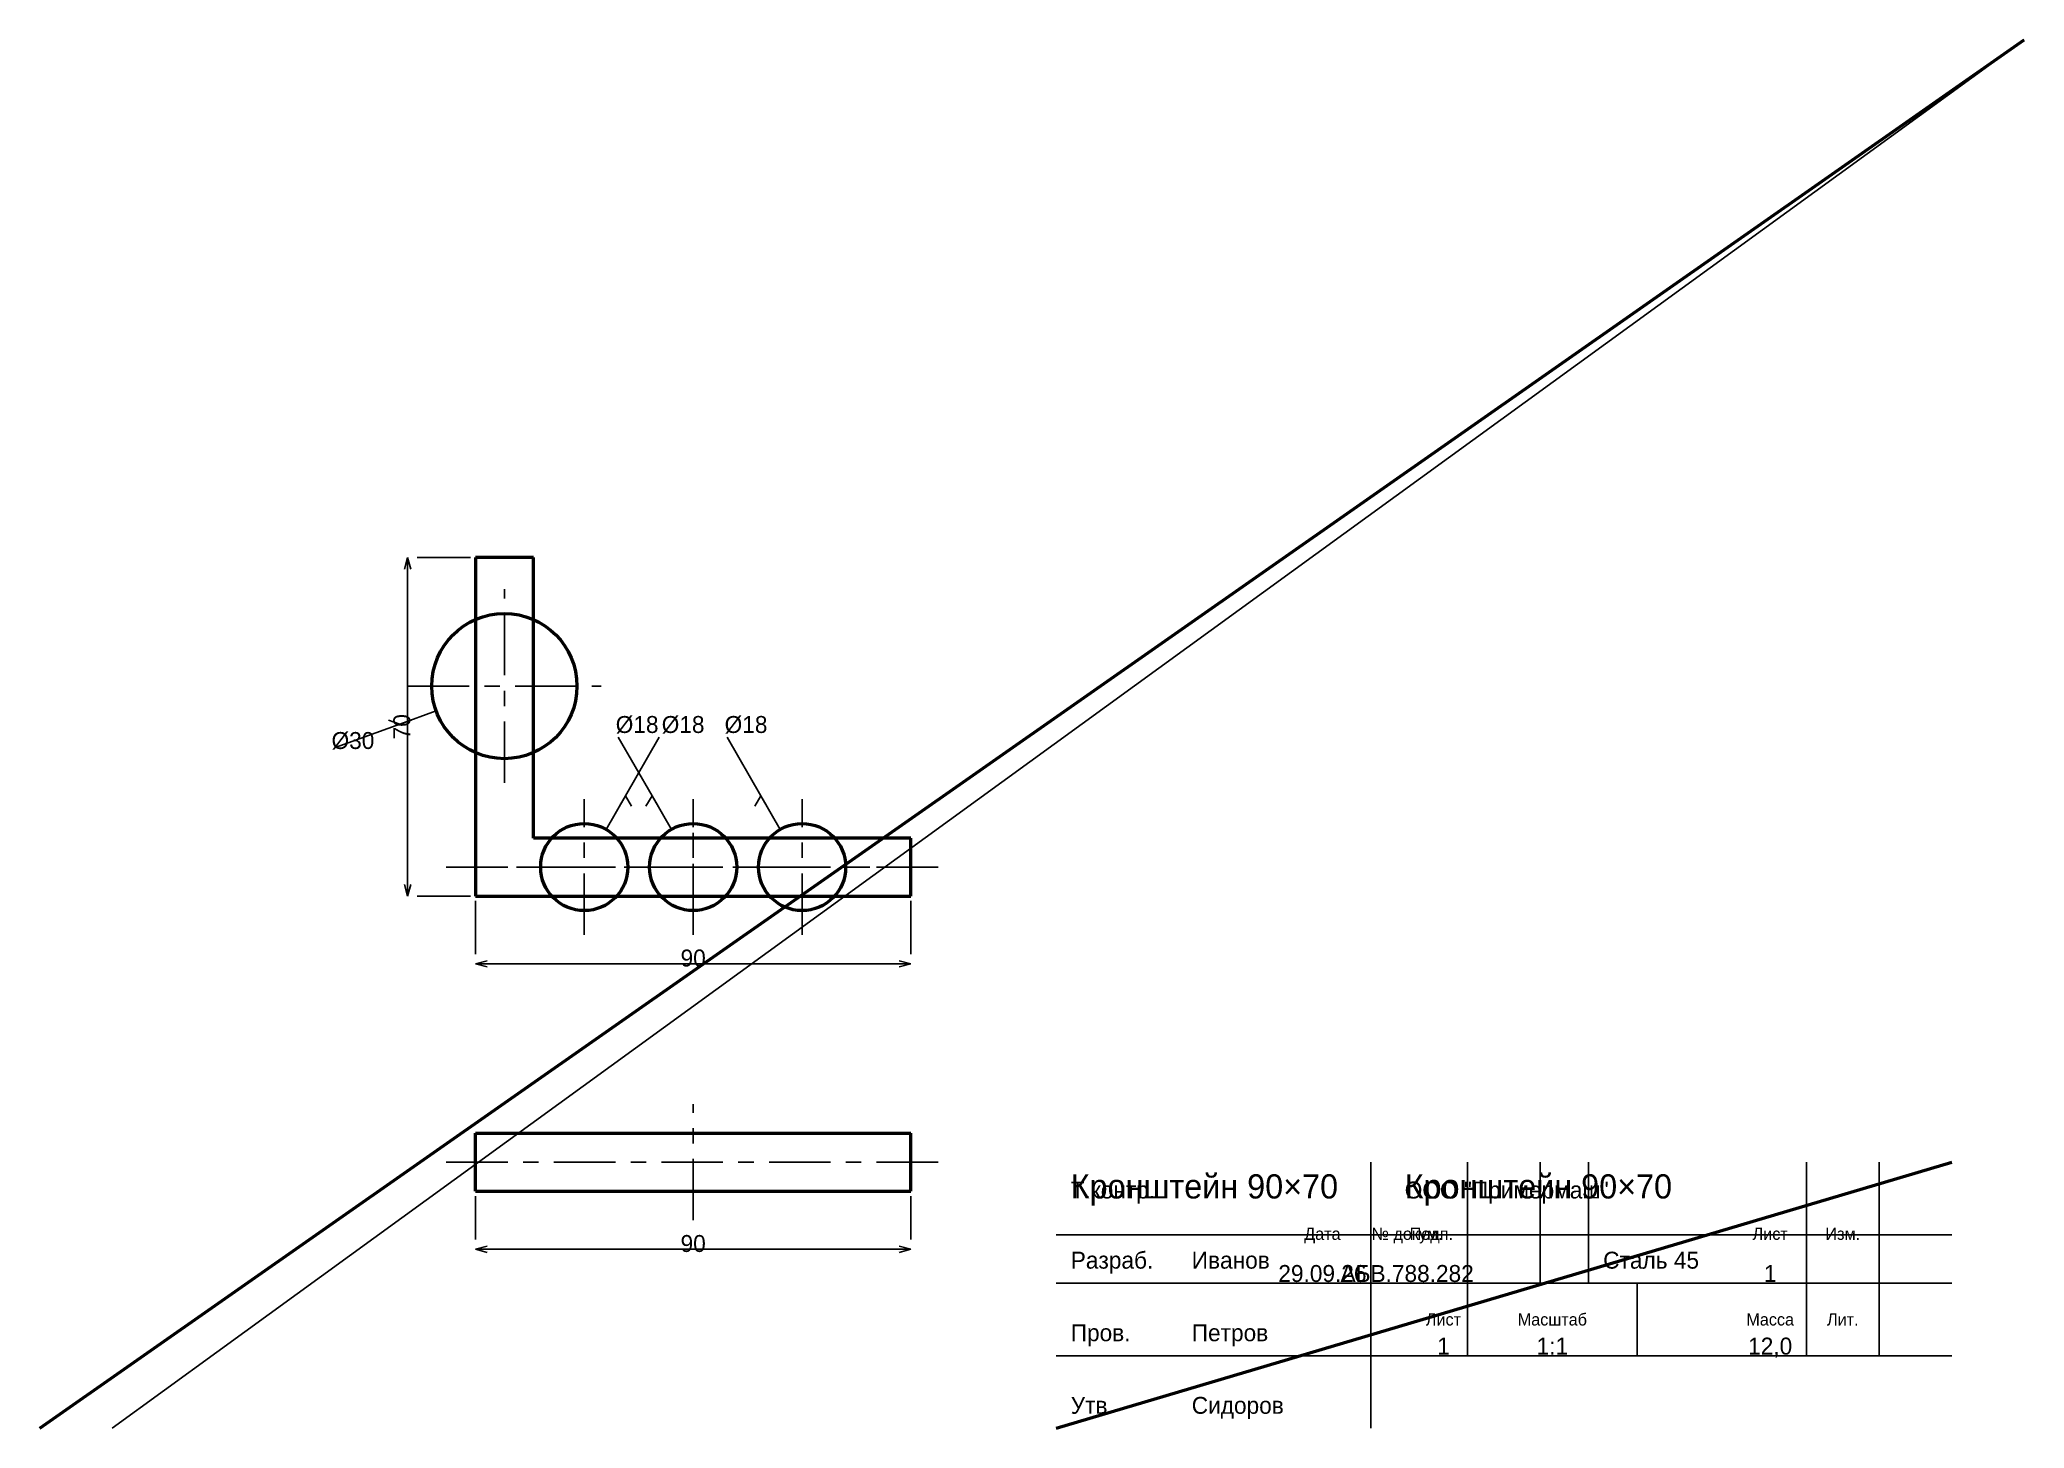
# Model space of a CAD drawing. Header units: millimetres. Extents: x 5 to 415, y 5 to 292.
import ezdxf
from ezdxf.enums import TextEntityAlignment as Align

# ---------------------------------------------------------------- set-up
doc = ezdxf.new("R2010")
doc.units = ezdxf.units.MM
doc.linetypes.add('CENTER', pattern=[22.225, 12.7, -3.175, 3.175, -3.175])
doc.linetypes.add('DASHED', pattern=[9, 6, -3])
for name, color, linetype, lineweight in [('AXIS', 7, 'CENTER', 25), ('DIMS', 7, 'CONTINUOUS', 25), ('MAIN', 7, 'CONTINUOUS', 50), ('TEXT', 7, 'CONTINUOUS', 25), ('THIN', 7, 'CONTINUOUS', 25)]:
    doc.layers.add(name, color=color, linetype=linetype, lineweight=lineweight)

msp = doc.modelspace()

# ---------------------------------------------------------------- linework, layer by layer
at = {"layer": 'AXIS', "linetype": 'CENTER', "lineweight": 25}
for p, q in [((101, 138.4), (101, 178.4)), ((81, 158.4), (121, 158.4)), ((117.5, 107), (117.5, 135)), ((140, 107), (140, 135)), ((140, 109), (140, 133)), ((162.5, 107), (162.5, 135)), ((89, 121), (191, 121)), ((103.5, 121), (131.5, 121)), ((126, 121), (154, 121)), ((148.5, 121), (176.5, 121)), ((140, 48), (140, 72)), ((89, 60), (191, 60))]:
    msp.add_line(p, q, dxfattribs=at)
at = {"layer": 'DIMS', "linetype": 'CONTINUOUS', "lineweight": 25}
for p, q in [((81, 185), (80.353, 182.585)), ((81, 115), (81, 185)), ((81, 185), (81.647, 182.585)), ((94, 185), (83, 185)), ((86.905, 153.27), (79.387, 150.534)), ((79.387, 150.534), (66.231, 145.745)), ((79.387, 150.534), (77.038, 151.389)), ((79.387, 150.534), (81.736, 151.389)), ((131.5, 135.722), (124.5, 147.847)), ((126, 135.722), (133, 147.847)), ((154, 135.722), (147, 147.847)), ((122, 128.794), (126, 135.722)), ((126, 135.722), (124.75, 133.557)), ((126, 135.722), (127.25, 133.557)), ((131.5, 135.722), (130.25, 133.557)), ((135.5, 128.794), (131.5, 135.722)), ((131.5, 135.722), (132.75, 133.557)), ((154, 135.722), (152.75, 133.557)), ((158, 128.794), (154, 135.722)), ((154, 135.722), (155.25, 133.557)), ((81, 115), (80.353, 117.415)), ((81, 115), (81.647, 117.415)), ((94, 115), (83, 115)), ((95, 114), (95, 103)), ((185, 114), (185, 103)), ((95, 101), (97.415, 101.647)), ((95, 101), (185, 101)), ((95, 101), (97.415, 100.353)), ((185, 101), (182.585, 101.647)), ((185, 101), (182.585, 100.353)), ((95, 53), (95, 44)), ((185, 53), (185, 44)), ((95, 42), (97.415, 42.647)), ((95, 42), (185, 42)), ((95, 42), (97.415, 41.353)), ((185, 42), (182.585, 42.647)), ((185, 42), (182.585, 41.353))]:
    msp.add_line(p, q, dxfattribs=at)
at = {"layer": 'MAIN', "linetype": 'CONTINUOUS', "lineweight": 50}
for p, q in [((5, 5), (415, 292)), ((107, 185), (95, 185)), ((95, 185), (95, 115)), ((107, 127), (107, 185)), ((185, 127), (107, 127)), ((185, 115), (185, 127)), ((95, 115), (185, 115)), ((95, 66), (185, 66)), ((95, 54), (95, 66)), ((185, 54), (185, 66)), ((215, 5), (400, 60)), ((95, 54), (185, 54))]:
    msp.add_line(p, q, dxfattribs=at)
for centre, radius in [((101, 158.4), 15), ((117.5, 121), 9), ((140, 121), 9), ((162.5, 121), 9)]:
    msp.add_circle(centre, radius, dxfattribs=at)
at = {"layer": 'THIN', "linetype": 'CONTINUOUS', "lineweight": 25}
for p, q in [((20, 5), (415, 292)), ((280, 5), (280, 60)), ((300, 35), (300, 60)), ((315, 35), (315, 60)), ((325, 35), (325, 60)), ((370, 35), (370, 60)), ((385, 35), (385, 60)), ((215, 45), (400, 45)), ((215, 35), (400, 35)), ((300, 20), (300, 35)), ((335, 20), (335, 35)), ((370, 20), (370, 35)), ((385, 20), (385, 35)), ((215, 20), (400, 20))]:
    msp.add_line(p, q, dxfattribs=at)
at = {"layer": 'THIN', "linetype": 'DASHED', "lineweight": 25}
for p, q in [((108.5, 66), (126.5, 66)), ((131, 66), (149, 66)), ((153.5, 66), (171.5, 66))]:
    msp.add_line(p, q, dxfattribs=at)

# ---------------------------------------------------------------- texts
at = {"layer": 'DIMS', "linetype": 'CONTINUOUS', "lineweight": 25}
msp.add_text('70', height=3.5, rotation=90, dxfattribs=at).set_placement((79.8, 150), align=Align.MIDDLE_CENTER)
for s, p in [('%%c18', (124, 148.713)), ('%%c18', (133.5, 148.713)), ('%%c18', (146.5, 148.713)), ('%%c30', (65.292, 145.403))]:
    msp.add_text(s, height=3.5, dxfattribs=at).set_placement(p)
for p in [(140, 102.2), (140, 43.2)]:
    msp.add_text('90', height=3.5, dxfattribs=at).set_placement(p, align=Align.MIDDLE_CENTER)
at = {"layer": 'TEXT', "linetype": 'CONTINUOUS', "lineweight": 25}
for s, height, p in [('Кронштейн 90×70', 5, (218, 52.5)), ('Кронштейн 90×70', 5, (287, 52.5)), ('Т.контр.', 3.5, (218, 52.5)), ('ООО "Примермаш"', 3.5, (287, 52.5)), ('Разраб.', 3.5, (218, 38)), ('Иванов', 3.5, (243, 38)), ('Сталь 45', 3.5, (328, 38)), ('Пров.', 3.5, (218, 23)), ('Петров', 3.5, (243, 23)), ('Утв.', 3.5, (218, 8)), ('Сидоров', 3.5, (243, 8))]:
    msp.add_text(s, height=height, dxfattribs=at).set_placement(p)
for s, height, p in [('Дата', 2.5, (270, 45.2)), ('№ докум.', 2.5, (287.5, 45.2)), ('Подп.', 2.5, (292.5, 45.2)), ('Лист', 2.5, (362.5, 45.2)), ('Изм.', 2.5, (377.5, 45.2)), ('29.09.26', 3.5, (270, 37)), ('АБВ.788.282', 3.5, (287.5, 37)), ('1', 3.5, (362.5, 37)), ('Лист', 2.5, (295, 27.5)), ('Масштаб', 2.5, (317.5, 27.5)), ('Масса', 2.5, (362.5, 27.5)), ('Лит.', 2.5, (377.5, 27.5)), ('1', 3.5, (295, 22)), ('1:1', 3.5, (317.5, 22)), ('12,0', 3.5, (362.5, 22))]:
    msp.add_text(s, height=height, dxfattribs=at).set_placement(p, align=Align.MIDDLE_CENTER)

doc.saveas('drawing.dxf')
